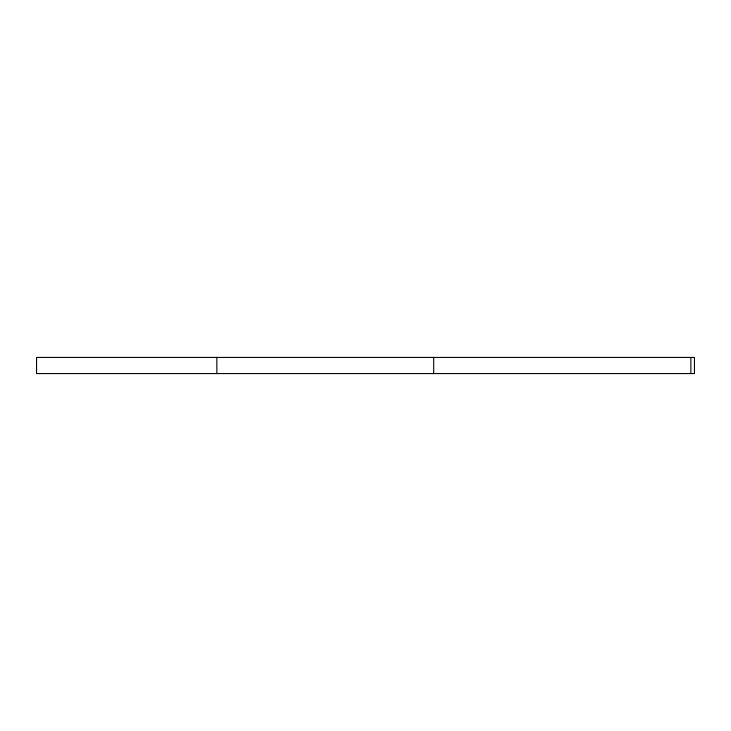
<?xml version="1.0" encoding="UTF-8"?>
<svg xmlns="http://www.w3.org/2000/svg" width="731" height="731" viewBox="0 0 731 731"><rect width="100%" height="100%" fill="white"/><g stroke="black" fill="none" stroke-linecap="round" stroke-linejoin="round"><path stroke-width="1.1" d="M690.868 357.432L690.868 373.568M433.693 357.432L433.693 373.568M216.842 357.432L216.842 373.568M694.45 357.432L36.55 357.432L36.55 373.568L694.45 373.568L694.45 357.432"/></g></svg>
